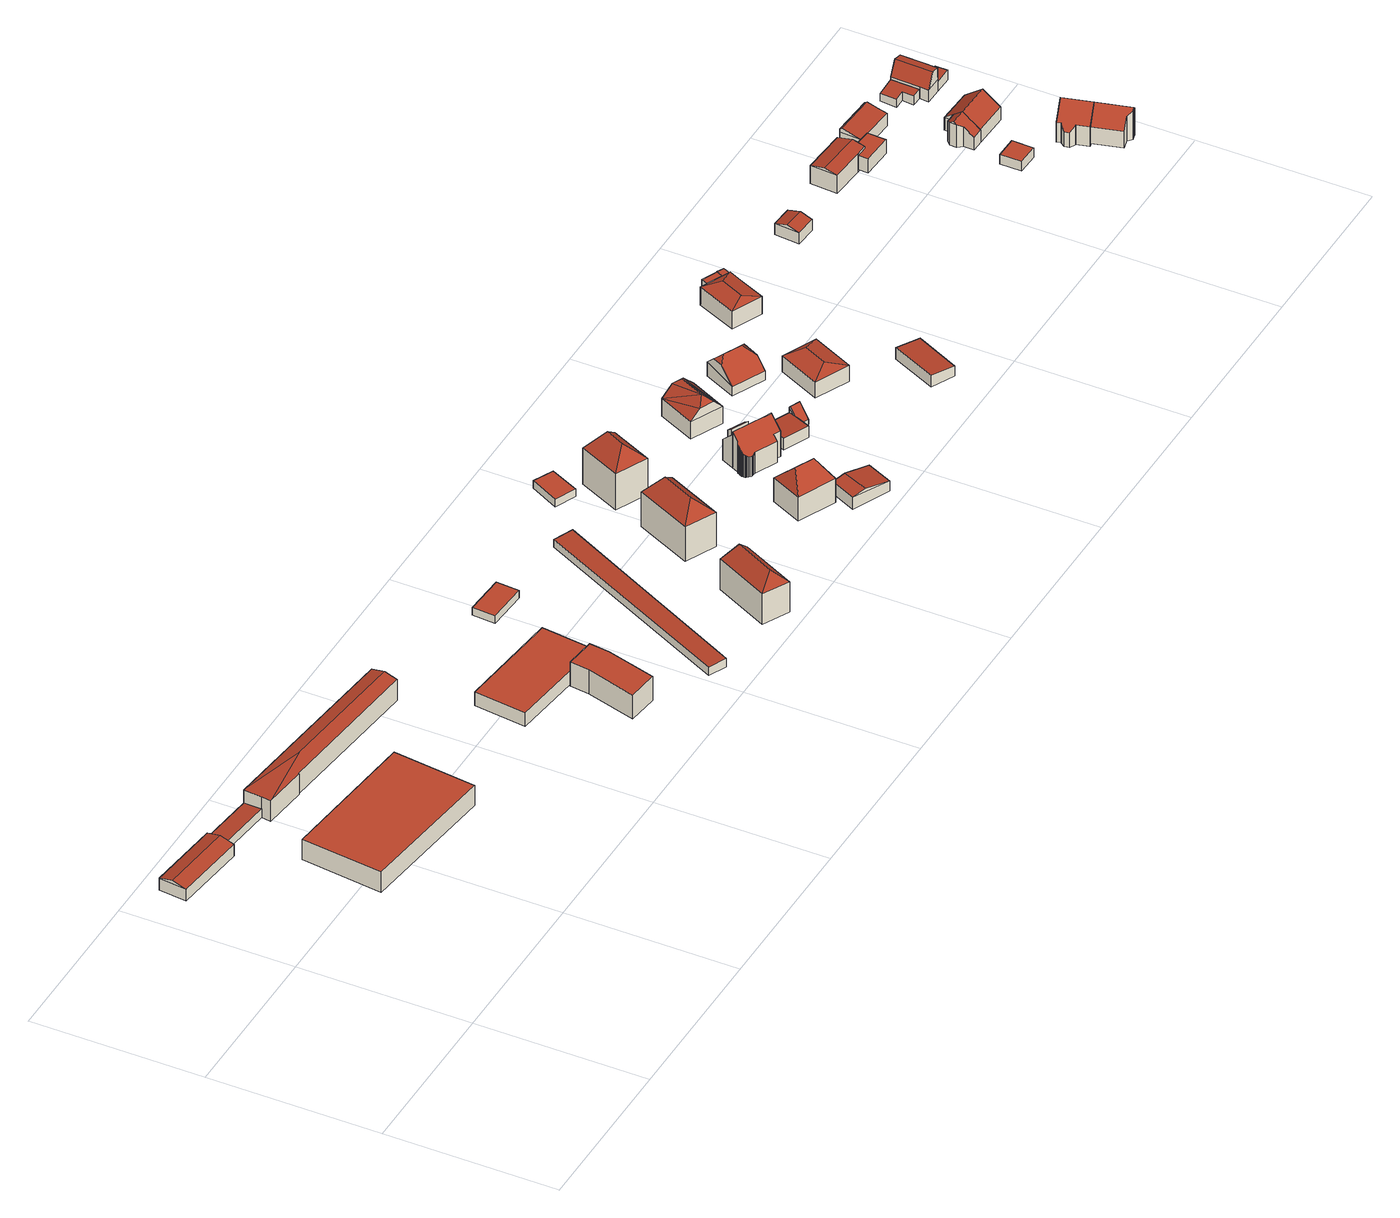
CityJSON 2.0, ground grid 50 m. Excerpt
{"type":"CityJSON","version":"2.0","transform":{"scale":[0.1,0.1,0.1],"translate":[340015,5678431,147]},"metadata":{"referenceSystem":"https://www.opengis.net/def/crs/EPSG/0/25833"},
"CityObjects":{
"building1":{"type":"Building","attributes":{"name":"Bauhof","Dachtyp_tdc":"tdcPolyFlatRoof","Gemeindeschluessel":14729160,"Dachneigung":0,"QualitaetDacherkennung":29,"Geometrietyp2DReferenz":"3000","function":"31001_3010","roofType":"1000","measuredHeight":6.54},"geometry":[{"type":"MultiSurface","lod":"2","boundaries":[[[0,1,2,3]],[[1,4,5,2]],[[4,6,7,5]],[[6,0,3,7]],[[6,4,1,0]],[[3,2,5,7]]],"semantics":{"surfaces":[{"type":"WallSurface"},{"type":"RoofSurface"},{"type":"GroundSurface"}],"values":[0,0,0,0,1,2]}}]},
"building2":{"type":"Building","attributes":{"Gemeindeschluessel":14729160,"Geometrietyp2DReferenz":"3000","function":"31001_2000","roofType":"9999"},"children":["building2-1","building2-2","building2-3"]},
"building2-1":{"type":"BuildingPart","attributes":{"Dachtyp_tdc":"tdcGableRoof","Dachneigung":14.08,"QualitaetDacherkennung":86,"Geometrietyp2DReferenz":"3000","roofType":"3100","measuredHeight":4.81},"parents":["building2"],"geometry":[{"type":"MultiSurface","lod":"2","boundaries":[[[8,9,10,11]],[[9,12,13,14,10]],[[15,16,17,18,19]],[[16,8,11,17]],[[16,20,21,22,8]],[[23,22,21,12]],[[8,22,23,9]],[[9,23,12]],[[15,20,16]],[[12,21,20,15]],[[11,10,14,18,17]],[[15,19,13,12]],[[19,18,14,13]]],"semantics":{"surfaces":[{"type":"WallSurface"},{"type":"RoofSurface"},{"type":"GroundSurface"},{"type":"ClosureSurface"}],"values":[0,0,0,0,1,1,0,0,0,0,2,0,3]}}]},
"building2-2":{"type":"BuildingPart","attributes":{"Dachtyp_tdc":"tdcPolyFlatRoof","Dachneigung":2.96,"QualitaetDacherkennung":83,"Geometrietyp2DReferenz":"3000","roofType":"2100","measuredHeight":2.67},"parents":["building2"],"geometry":[{"type":"MultiSurface","lod":"2","boundaries":[[[13,24,25,14]],[[26,19,18,27]],[[26,24,13,19]],[[18,14,25,27]],[[13,14,18,19]],[[27,25,24,26]]],"semantics":{"surfaces":[{"type":"WallSurface"},{"type":"RoofSurface"},{"type":"GroundSurface"},{"type":"ClosureSurface"}],"values":[0,0,1,2,3,3]}}]},
"building2-3":{"type":"BuildingPart","attributes":{"Dachtyp_tdc":"tdcHipAndGableRoof","Dachneigung":14.33,"QualitaetDacherkennung":63,"Geometrietyp2DReferenz":"3000","roofType":"5000","measuredHeight":7.64},"parents":["building2"],"geometry":[{"type":"MultiSurface","lod":"2","boundaries":[[[28,29,30,31]],[[29,32,33,30]],[[32,34,35,33]],[[34,36,26,27,35]],[[37,38,39,25,24]],[[38,40,41,39]],[[40,28,31,41]],[[37,36,34,42]],[[34,32,29,28,40,42]],[[40,38,37,42]],[[31,30,33,35,27,25,39,41]],[[24,26,36,37]],[[24,25,27,26]]],"semantics":{"surfaces":[{"type":"WallSurface"},{"type":"RoofSurface"},{"type":"GroundSurface"},{"type":"ClosureSurface"}],"values":[0,0,0,0,0,0,0,1,1,1,2,0,3]}}]},
"building3":{"type":"Building","attributes":{"Dachtyp_tdc":"tdcPolyFlatRoof","Gemeindeschluessel":14729160,"Dachneigung":0,"QualitaetDacherkennung":90,"Geometrietyp2DReferenz":"3000","function":"31001_2000","roofType":"1000","measuredHeight":4.41},"geometry":[{"type":"MultiSurface","lod":"2","boundaries":[[[43,44,45,46]],[[44,47,48,45]],[[47,49,50,48]],[[49,51,52,50]],[[51,53,54,52]],[[53,43,46,54]],[[53,51,49,47,44,43]],[[46,45,48,50,52,54]]],"semantics":{"surfaces":[{"type":"WallSurface"},{"type":"RoofSurface"},{"type":"GroundSurface"}],"values":[0,0,0,0,0,0,1,2]}}]},
"building4":{"type":"Building","attributes":{"name":"Bauhof","Dachtyp_tdc":"tdcPolyFlatRoof","Gemeindeschluessel":14729160,"Dachneigung":0,"QualitaetDacherkennung":69,"Geometrietyp2DReferenz":"3000","function":"31001_3010","roofType":"1000","measuredHeight":7.71},"geometry":[{"type":"MultiSurface","lod":"2","boundaries":[[[55,56,57,58]],[[56,59,60,57]],[[59,61,62,60]],[[61,63,64,62]],[[63,65,66,64]],[[65,55,58,66]],[[65,63,61,59,56,55]],[[58,57,60,62,64,66]]],"semantics":{"surfaces":[{"type":"WallSurface"},{"type":"RoofSurface"},{"type":"GroundSurface"}],"values":[0,0,0,0,0,0,1,2]}}]},
"building5":{"type":"Building","attributes":{"Dachtyp_tdc":"tdcPolyFlatRoof","Gemeindeschluessel":14729160,"Dachneigung":0,"QualitaetDacherkennung":91,"Geometrietyp2DReferenz":"3000","function":"31001_9998","roofType":"1000","measuredHeight":2.41},"geometry":[{"type":"MultiSurface","lod":"2","boundaries":[[[67,68,69,70]],[[68,71,72,69]],[[71,73,74,72]],[[73,67,70,74]],[[73,71,68,67]],[[70,69,72,74]]],"semantics":{"surfaces":[{"type":"WallSurface"},{"type":"RoofSurface"},{"type":"GroundSurface"}],"values":[0,0,0,0,1,2]}}]},
"building6":{"type":"Building","attributes":{"Dachtyp_tdc":"tdcPolyFlatRoof","Gemeindeschluessel":14729160,"Dachneigung":3.13,"QualitaetDacherkennung":88,"Geometrietyp2DReferenz":"3000","function":"31001_2463","roofType":"2100","measuredHeight":2.75},"geometry":[{"type":"MultiSurface","lod":"2","boundaries":[[[75,76,77,78]],[[76,79,80,77]],[[79,81,82,80]],[[81,83,84,82]],[[83,85,86,84]],[[85,75,78,86]],[[85,83,81,79,76,75]],[[78,77,80,82,84,86]]],"semantics":{"surfaces":[{"type":"WallSurface"},{"type":"RoofSurface"},{"type":"GroundSurface"}],"values":[0,0,0,0,0,0,1,2]}}]},
"building7":{"type":"Building","attributes":{"Dachtyp_tdc":"tdcHipRoof","Gemeindeschluessel":14729160,"Dachneigung":45.75,"QualitaetDacherkennung":80,"Geometrietyp2DReferenz":"3000","function":"31001_9998","roofType":"3200","measuredHeight":14.16},"geometry":[{"type":"MultiSurface","lod":"2","boundaries":[[[87,88,89,90]],[[88,91,92,89]],[[91,93,94,92]],[[93,87,90,94]],[[91,88,95]],[[87,93,96]],[[88,87,96,95]],[[93,91,95,96]],[[90,89,92,94]]],"semantics":{"surfaces":[{"type":"WallSurface"},{"type":"RoofSurface"},{"type":"GroundSurface"}],"values":[0,0,0,0,1,1,1,1,2]}}]},
"building8":{"type":"Building","attributes":{"Dachtyp_tdc":"tdcHipRoof","Gemeindeschluessel":14729160,"Dachneigung":44.46,"QualitaetDacherkennung":76,"Geometrietyp2DReferenz":"3000","function":"31001_9998","roofType":"3200","measuredHeight":15.93},"geometry":[{"type":"MultiSurface","lod":"2","boundaries":[[[97,98,99,100]],[[98,101,102,99]],[[101,103,104,102]],[[103,97,100,104]],[[101,98,105]],[[97,103,106]],[[98,97,106,105]],[[103,101,105,106]],[[100,99,102,104]]],"semantics":{"surfaces":[{"type":"WallSurface"},{"type":"RoofSurface"},{"type":"GroundSurface"}],"values":[0,0,0,0,1,1,1,1,2]}}]},
"building9":{"type":"Building","attributes":{"Dachtyp_tdc":"tdcPolyFlatRoof","Gemeindeschluessel":14729160,"Dachneigung":0,"QualitaetDacherkennung":83,"Geometrietyp2DReferenz":"3000","function":"31001_9998","roofType":"1000","measuredHeight":2.39},"geometry":[{"type":"MultiSurface","lod":"2","boundaries":[[[107,108,109,110]],[[108,111,112,109]],[[111,113,114,112]],[[113,107,110,114]],[[113,111,108,107]],[[110,109,112,114]]],"semantics":{"surfaces":[{"type":"WallSurface"},{"type":"RoofSurface"},{"type":"GroundSurface"}],"values":[0,0,0,0,1,2]}}]},
"building10":{"type":"Building","attributes":{"Dachtyp_tdc":"tdcHipRoof","Gemeindeschluessel":14729160,"Dachneigung":44.67,"QualitaetDacherkennung":78,"Geometrietyp2DReferenz":"3000","function":"31001_9998","roofType":"3200","measuredHeight":16.71},"geometry":[{"type":"MultiSurface","lod":"2","boundaries":[[[115,116,117,118]],[[116,119,120,117]],[[119,121,122,120]],[[121,115,118,122]],[[119,116,123]],[[115,121,124]],[[116,115,124,123]],[[121,119,123,124]],[[118,117,120,122]]],"semantics":{"surfaces":[{"type":"WallSurface"},{"type":"RoofSurface"},{"type":"GroundSurface"}],"values":[0,0,0,0,1,1,1,1,2]}}]},
"building11":{"type":"Building","attributes":{"Dachtyp_tdc":"tdcHipRoof","Gemeindeschluessel":14729160,"Dachneigung":46.04,"QualitaetDacherkennung":69,"Geometrietyp2DReferenz":"3000","function":"31001_9998","roofType":"3200","measuredHeight":12.78},"geometry":[{"type":"MultiSurface","lod":"2","boundaries":[[[125,126,127,128]],[[126,129,130,127]],[[129,131,132,130]],[[131,133,134,132]],[[133,135,136,134]],[[135,137,138,136]],[[137,139,140,138]],[[139,141,142,140]],[[141,143,144,142]],[[143,145,146,144]],[[145,147,148,146]],[[147,149,150,148]],[[149,151,152,150]],[[151,153,154,152]],[[153,155,156,154]],[[155,157,158,156]],[[157,159,160,158]],[[159,161,162,160]],[[161,163,164,162]],[[163,165,166,164]],[[165,167,168,166]],[[167,169,170,168]],[[169,171,172,170]],[[171,125,128,172]],[[167,165,173]],[[163,161,174]],[[165,163,174,173]],[[161,159,157,155,153,151,149,147,145,143,141,139,137,135,133,131,129,126,125,171,169,167,173,174]],[[128,127,130,132,134,136,138,140,142,144,146,148,150,152,154,156,158,160,162,164,166,168,170,172]]],"semantics":{"surfaces":[{"type":"WallSurface"},{"type":"RoofSurface"},{"type":"GroundSurface"}],"values":[0,0,0,0,0,0,0,0,0,0,0,0,0,0,0,0,0,0,0,0,0,0,0,0,1,1,1,1,2]}}]},
"building12":{"type":"Building","attributes":{"Dachtyp_tdc":"tdcGableRoof","Gemeindeschluessel":14729160,"Dachneigung":10.2,"QualitaetDacherkennung":42,"Geometrietyp2DReferenz":"3000","function":"31001_9998","roofType":"3100","measuredHeight":4.62},"geometry":[{"type":"MultiSurface","lod":"2","boundaries":[[[175,176,177,178]],[[176,179,180,177]],[[179,181,182,180]],[[181,175,178,182]],[[179,176,183]],[[175,181,184]],[[176,175,184,183]],[[181,179,183,184]],[[178,177,180,182]]],"semantics":{"surfaces":[{"type":"WallSurface"},{"type":"RoofSurface"},{"type":"GroundSurface"}],"values":[0,0,0,0,0,0,1,1,2]}}]},
"building13":{"type":"Building","attributes":{"Gemeindeschluessel":14729160,"Geometrietyp2DReferenz":"3000","function":"31001_9998","roofType":"9999"},"children":["building13-1","building13-2","building13-3"]},
"building13-1":{"type":"BuildingPart","attributes":{"Dachtyp_tdc":"tdcPolyFlatRoof","Dachneigung":43.09,"QualitaetDacherkennung":57,"Geometrietyp2DReferenz":"3000","roofType":"2100","measuredHeight":11.58},"parents":["building13"],"geometry":[{"type":"MultiSurface","lod":"2","boundaries":[[[185,186,187,188]],[[186,189,190,187]],[[189,191,192,190]],[[191,193,194,192]],[[193,195,196,194]],[[195,197,198,196]],[[197,199,200,198]],[[199,201,202,200]],[[201,203,204,202]],[[203,205,206,204]],[[205,207,208,206]],[[207,209,210,208]],[[209,211,212,210]],[[211,213,214,212]],[[213,215,216,217,214]],[[218,219,220,221,222]],[[219,223,224,220]],[[223,225,226,224]],[[225,227,228,226]],[[227,229,230,228]],[[229,231,232,230]],[[231,233,234,232]],[[233,235,236,234]],[[235,185,188,236]],[[235,233,231,229,227,225,223,219,218,215,213,211,209,207,205,203,201,199,197,195,193,191,189,186,185]],[[188,187,190,192,194,196,198,200,202,204,206,208,210,212,214,217,221,220,224,226,228,230,232,234,236]],[[222,216,215,218]],[[222,221,217,216]]],"semantics":{"surfaces":[{"type":"WallSurface"},{"type":"RoofSurface"},{"type":"GroundSurface"},{"type":"ClosureSurface"}],"values":[0,0,0,0,0,0,0,0,0,0,0,0,0,0,0,0,0,0,0,0,0,0,0,0,1,2,0,3]}}]},
"building13-2":{"type":"BuildingPart","attributes":{"Dachtyp_tdc":"tdcPolyFlatRoof","Dachneigung":43.55,"QualitaetDacherkennung":58,"Geometrietyp2DReferenz":"3000","roofType":"2100","measuredHeight":10.6},"parents":["building13"],"geometry":[{"type":"MultiSurface","lod":"2","boundaries":[[[216,237,238,217]],[[237,239,240,238]],[[241,242,243,244]],[[242,222,221,243]],[[222,242,241,239,237,216]],[[217,238,240,244,243,221]],[[244,240,239,241]],[[216,217,221,222]]],"semantics":{"surfaces":[{"type":"WallSurface"},{"type":"RoofSurface"},{"type":"GroundSurface"},{"type":"ClosureSurface"}],"values":[0,0,0,0,1,2,3,3]}}]},
"building13-3":{"type":"BuildingPart","attributes":{"Dachtyp_tdc":"tdcPolyFlatRoof","Dachneigung":34.96,"QualitaetDacherkennung":37,"Geometrietyp2DReferenz":"3000","roofType":"2100","measuredHeight":8.47},"parents":["building13"],"geometry":[{"type":"MultiSurface","lod":"2","boundaries":[[[245,246,244,247]],[[246,241,244]],[[248,249,250,240,239]],[[249,245,247,250]],[[249,248,246,245]],[[247,244,240,250]],[[239,241,246,248]],[[239,240,244,241]]],"semantics":{"surfaces":[{"type":"WallSurface"},{"type":"RoofSurface"},{"type":"GroundSurface"},{"type":"ClosureSurface"}],"values":[0,0,0,0,1,2,0,3]}}]},
"building14":{"type":"Building","attributes":{"Gemeindeschluessel":14729160,"Geometrietyp2DReferenz":"3000","function":"31001_9998","roofType":"9999"},"children":["building14-1","building14-2"]},
"building14-1":{"type":"BuildingPart","attributes":{"Dachtyp_tdc":"tdcPolyFlatRoof","Dachneigung":3.66,"QualitaetDacherkennung":71,"Geometrietyp2DReferenz":"3000","roofType":"2100","measuredHeight":3.75},"parents":["building14"],"geometry":[{"type":"MultiSurface","lod":"2","boundaries":[[[251,252,253,254]],[[252,255,256,253]],[[257,258,259,260,261]],[[258,251,254,259]],[[258,257,262,255,252,251]],[[254,253,256,260,259]],[[261,262,257]],[[260,256,255,262,261]]],"semantics":{"surfaces":[{"type":"WallSurface"},{"type":"RoofSurface"},{"type":"GroundSurface"},{"type":"ClosureSurface"}],"values":[0,0,0,0,1,2,0,3]}}]},
"building14-2":{"type":"BuildingPart","attributes":{"Dachtyp_tdc":"tdcGableRoof","Dachneigung":46.04,"QualitaetDacherkennung":14,"Geometrietyp2DReferenz":"3000","roofType":"3100","measuredHeight":5.26},"parents":["building14"],"geometry":[{"type":"MultiSurface","lod":"2","boundaries":[[[263,264,265,256,255]],[[264,266,267,265]],[[266,261,260,267]],[[266,264,268]],[[263,262,261,269]],[[264,263,269,268]],[[261,266,268,269]],[[256,265,267,260]],[[255,262,263]],[[256,260,261,262,255]]],"semantics":{"surfaces":[{"type":"WallSurface"},{"type":"RoofSurface"},{"type":"GroundSurface"},{"type":"ClosureSurface"}],"values":[0,0,0,0,0,1,1,2,0,3]}}]},
"building15":{"type":"Building","attributes":{"Dachtyp_tdc":"tdcHippedGableRoof","Gemeindeschluessel":14729160,"Dachneigung":44.89,"QualitaetDacherkennung":83,"Geometrietyp2DReferenz":"3000","function":"31001_9998","roofType":"3300","measuredHeight":10.58},"geometry":[{"type":"MultiSurface","lod":"2","boundaries":[[[270,271,272,273]],[[271,274,275,272]],[[274,276,277,275]],[[276,270,273,277]],[[274,271,278,279]],[[270,276,280,281]],[[279,278,282]],[[281,280,283]],[[281,271,270]],[[283,271,281]],[[283,278,271]],[[278,283,282]],[[280,282,283]],[[276,282,280]],[[276,279,282]],[[279,276,274]],[[273,272,275,277]]],"semantics":{"surfaces":[{"type":"WallSurface"},{"type":"RoofSurface"},{"type":"GroundSurface"}],"values":[0,0,0,0,0,0,1,1,1,1,1,1,1,1,1,1,2]}}]},
"building16":{"type":"Building","attributes":{"Dachtyp_tdc":"tdcHippedGableRoof","Gemeindeschluessel":14729160,"Dachneigung":44.93,"QualitaetDacherkennung":86,"Geometrietyp2DReferenz":"3000","function":"31001_9998","roofType":"3300","measuredHeight":8.78},"geometry":[{"type":"MultiSurface","lod":"2","boundaries":[[[284,285,286,287]],[[285,288,289,286]],[[288,290,291,289]],[[290,284,287,291]],[[288,285,292,293]],[[284,290,294,295]],[[293,292,296]],[[295,294,297]],[[285,284,295,297,296,292]],[[290,288,293,296,297,294]],[[287,286,289,291]]],"semantics":{"surfaces":[{"type":"WallSurface"},{"type":"RoofSurface"},{"type":"GroundSurface"}],"values":[0,0,0,0,0,0,1,1,1,1,2]}}]},
"building17":{"type":"Building","attributes":{"Dachtyp_tdc":"tdcHipRoof","Gemeindeschluessel":14729160,"Dachneigung":14.78,"QualitaetDacherkennung":89,"Geometrietyp2DReferenz":"3000","function":"31001_9998","roofType":"3200","measuredHeight":6.51},"geometry":[{"type":"MultiSurface","lod":"2","boundaries":[[[298,299,300,301]],[[299,302,303,300]],[[302,304,305,303]],[[304,298,301,305]],[[302,299,306]],[[298,304,307]],[[299,298,307,306]],[[304,302,306,307]],[[301,300,303,305]]],"semantics":{"surfaces":[{"type":"WallSurface"},{"type":"RoofSurface"},{"type":"GroundSurface"}],"values":[0,0,0,0,1,1,1,1,2]}}]},
"building18":{"type":"Building","attributes":{"Dachtyp_tdc":"tdcPolyFlatRoof","Gemeindeschluessel":14729160,"Dachneigung":3.55,"QualitaetDacherkennung":82,"Geometrietyp2DReferenz":"3000","function":"31001_9998","roofType":"2100","measuredHeight":3.71},"geometry":[{"type":"MultiSurface","lod":"2","boundaries":[[[308,309,310,311]],[[309,312,313,310]],[[312,314,315,313]],[[314,308,311,315]],[[314,312,309,308]],[[311,310,313,315]]],"semantics":{"surfaces":[{"type":"WallSurface"},{"type":"RoofSurface"},{"type":"GroundSurface"}],"values":[0,0,0,0,1,2]}}]},
"building19":{"type":"Building","attributes":{"Gemeindeschluessel":14729160,"Geometrietyp2DReferenz":"3000","function":"31001_9998","roofType":"9999"},"children":["building19-1","building19-2","building19-3"]},
"building19-1":{"type":"BuildingPart","attributes":{"Dachtyp_tdc":"tdcPolyFlatRoof","Dachneigung":0,"QualitaetDacherkennung":71,"Geometrietyp2DReferenz":"3000","roofType":"1000","measuredHeight":2.41},"parents":["building19"],"geometry":[{"type":"MultiSurface","lod":"2","boundaries":[[[316,317,318,319]],[[317,320,321,318]],[[322,320,317,316]],[[319,318,321,323]],[[323,321,320,322]],[[319,323,322,316]]],"semantics":{"surfaces":[{"type":"WallSurface"},{"type":"RoofSurface"},{"type":"GroundSurface"},{"type":"ClosureSurface"}],"values":[0,0,1,2,3,3]}}]},
"building19-2":{"type":"BuildingPart","attributes":{"Dachtyp_tdc":"tdcPolyFlatRoof","Dachneigung":0,"QualitaetDacherkennung":67,"Geometrietyp2DReferenz":"3000","roofType":"1000","measuredHeight":2.46},"parents":["building19"],"geometry":[{"type":"MultiSurface","lod":"2","boundaries":[[[324,325,326,321,320]],[[325,327,328,326]],[[327,329,330,328]],[[329,327,325,324,331]],[[321,326,328,330,323]],[[320,322,331,324]],[[320,321,323,322]],[[323,330,329,331,322]]],"semantics":{"surfaces":[{"type":"WallSurface"},{"type":"RoofSurface"},{"type":"GroundSurface"},{"type":"ClosureSurface"}],"values":[0,0,0,1,2,0,3,3]}}]},
"building19-3":{"type":"BuildingPart","attributes":{"Dachtyp_tdc":"tdcHipRoof","Dachneigung":14.02,"QualitaetDacherkennung":85,"Geometrietyp2DReferenz":"3000","roofType":"3200","measuredHeight":6.86},"parents":["building19"],"geometry":[{"type":"MultiSurface","lod":"2","boundaries":[[[332,333,316,319,334]],[[335,336,337,330,329]],[[336,338,339,337]],[[338,332,334,339]],[[340,333,332,341]],[[338,336,342]],[[332,338,342,341]],[[336,335,340,341,342]],[[334,319,323,330,337,339]],[[340,331,322,316,333]],[[322,323,319,316]],[[329,331,340,335]],[[323,322,331,329,330]]],"semantics":{"surfaces":[{"type":"WallSurface"},{"type":"RoofSurface"},{"type":"GroundSurface"},{"type":"ClosureSurface"}],"values":[0,0,0,0,1,1,1,1,2,0,3,0,3]}}]},
"building20":{"type":"Building","attributes":{"Dachtyp_tdc":"tdcGableRoof","Gemeindeschluessel":14729160,"Dachneigung":17.07,"QualitaetDacherkennung":88,"Geometrietyp2DReferenz":"3000","function":"31001_9998","roofType":"3100","measuredHeight":4.62},"geometry":[{"type":"MultiSurface","lod":"2","boundaries":[[[343,344,345,346]],[[344,347,348,345]],[[347,349,350,348]],[[349,343,346,350]],[[347,344,351]],[[343,349,352]],[[344,343,352,351]],[[349,347,351,352]],[[346,345,348,350]]],"semantics":{"surfaces":[{"type":"WallSurface"},{"type":"RoofSurface"},{"type":"GroundSurface"}],"values":[0,0,0,0,0,0,1,1,2]}}]},
"building21":{"type":"Building","attributes":{"Dachtyp_tdc":"tdcFreeFormRoof","Gemeindeschluessel":14729160,"Dachneigung":13.32,"QualitaetDacherkennung":83,"Geometrietyp2DReferenz":"3000","function":"31001_9998","roofType":"5000","measuredHeight":6.86},"geometry":[{"type":"MultiSurface","lod":"2","boundaries":[[[353,354,355,356]],[[354,357,358,355]],[[357,359,360,358]],[[359,361,362,360]],[[361,363,364,362]],[[363,353,356,364]],[[354,353,365,366,359,357]],[[365,363,361,366]],[[361,359,366]],[[353,363,365]],[[356,355,358,360,362,364]]],"semantics":{"surfaces":[{"type":"WallSurface"},{"type":"RoofSurface"},{"type":"GroundSurface"}],"values":[0,0,0,0,0,0,1,1,0,0,2]}}]},
"building22":{"type":"Building","attributes":{"Dachtyp_tdc":"tdcPolyFlatRoof","Gemeindeschluessel":14729160,"Dachneigung":0,"QualitaetDacherkennung":38,"Geometrietyp2DReferenz":"3000","function":"31001_9998","roofType":"1000","measuredHeight":4.46},"geometry":[{"type":"MultiSurface","lod":"2","boundaries":[[[367,368,369,370]],[[368,371,372,369]],[[371,373,374,372]],[[373,375,376,374]],[[375,377,378,376]],[[377,379,380,378]],[[379,367,370,380]],[[379,377,375,373,371,368,367]],[[370,369,372,374,376,378,380]]],"semantics":{"surfaces":[{"type":"WallSurface"},{"type":"RoofSurface"},{"type":"GroundSurface"}],"values":[0,0,0,0,0,0,0,1,2]}}]},
"building23":{"type":"Building","attributes":{"Dachtyp_tdc":"tdcPolyFlatRoof","Gemeindeschluessel":14729160,"Dachneigung":0,"QualitaetDacherkennung":2,"Geometrietyp2DReferenz":"3000","function":"31001_9998","roofType":"1000","measuredHeight":3},"geometry":[{"type":"MultiSurface","lod":"2","boundaries":[[[381,382,383,384]],[[382,385,386,383]],[[385,387,388,386]],[[387,381,384,388]],[[387,385,382,381]],[[384,383,386,388]]],"semantics":{"surfaces":[{"type":"WallSurface"},{"type":"RoofSurface"},{"type":"GroundSurface"}],"values":[0,0,0,0,1,2]}}]},
"building24":{"type":"Building","attributes":{"Dachtyp_tdc":"tdcFreeFormRoof","Gemeindeschluessel":14729160,"Dachneigung":13.32,"QualitaetDacherkennung":53,"Geometrietyp2DReferenz":"3000","function":"31001_9998","roofType":"5000","measuredHeight":5.39},"geometry":[{"type":"MultiSurface","lod":"2","boundaries":[[[389,390,378,391]],[[390,392,376,378]],[[392,393,394,376]],[[393,395,396,394]],[[395,397,398,396]],[[397,389,391,398]],[[399,400,401,392,390,389]],[[402,403,401,400]],[[393,403,402,395]],[[392,401,403,393]],[[395,402,400,399,397]],[[397,399,389]],[[391,378,376,394,396,398]]],"semantics":{"surfaces":[{"type":"WallSurface"},{"type":"RoofSurface"},{"type":"GroundSurface"}],"values":[0,0,0,0,0,0,1,1,0,0,0,0,2]}}]},
"building25":{"type":"Building","attributes":{"Gemeindeschluessel":14729160,"Geometrietyp2DReferenz":"3000","function":"31001_9998","roofType":"9999"},"children":["building25-1","building25-2"]},
"building25-1":{"type":"BuildingPart","attributes":{"Dachtyp_tdc":"tdcFreeFormRoof","Dachneigung":38.15,"QualitaetDacherkennung":46,"Geometrietyp2DReferenz":"3000","roofType":"5000","measuredHeight":8.09},"parents":["building25"],"geometry":[{"type":"MultiSurface","lod":"2","boundaries":[[[404,405,406,407]],[[405,408,409,406]],[[408,410,411,409]],[[410,412,413,414,411]],[[415,416,417,418]],[[416,419,420,417]],[[419,404,407,420]],[[421,422,412,410,408,405,423]],[[419,416,415,424,425,421,423,404]],[[405,404,423]],[[407,406,409,411,414,418,417,420]],[[415,418,414,413,426]],[[426,413,412]],[[426,424,415]],[[422,421,425,421]],[[412,422,421,425,424,426]]],"semantics":{"surfaces":[{"type":"WallSurface"},{"type":"RoofSurface"},{"type":"GroundSurface"},{"type":"ClosureSurface"}],"values":[0,0,0,0,0,0,0,1,1,0,2,3,3,0,0,3]}}]},
"building25-2":{"type":"BuildingPart","attributes":{"Dachtyp_tdc":"tdcGableRoof","Dachneigung":37.93,"QualitaetDacherkennung":84,"Geometrietyp2DReferenz":"3000","roofType":"3100","measuredHeight":8.08},"parents":["building25"],"geometry":[{"type":"MultiSurface","lod":"2","boundaries":[[[427,428,429,430]],[[428,431,432,429]],[[431,433,415,418,432]],[[431,428,434]],[[428,427,422,421,434]],[[433,431,434,421,425]],[[430,429,432,418,414]],[[427,430,414,413]],[[426,415,433,424]],[[413,414,418,415,426]],[[433,425,424]],[[413,412,422,427]],[[426,412,413]],[[424,425,421,422,412,426]]],"semantics":{"surfaces":[{"type":"WallSurface"},{"type":"RoofSurface"},{"type":"GroundSurface"},{"type":"ClosureSurface"}],"values":[0,0,0,0,1,1,2,0,0,3,0,0,3,3]}}]},
"building26":{"type":"Building","attributes":{"Dachtyp_tdc":"tdcGableRoof","Gemeindeschluessel":14729160,"Dachneigung":45.16,"QualitaetDacherkennung":72,"Geometrietyp2DReferenz":"3000","function":"31001_9998","roofType":"3100","measuredHeight":10.81},"geometry":[{"type":"MultiSurface","lod":"2","boundaries":[[[435,436,437,438]],[[436,439,440,437]],[[439,441,442,440]],[[441,443,444,442]],[[443,445,446,444]],[[445,447,448,446]],[[447,449,450,448]],[[449,451,452,450]],[[451,453,454,452]],[[453,455,456,454]],[[455,457,458,456]],[[457,435,438,458]],[[453,451,449,447]],[[447,445,443,441,439,436,435,457,455,453]],[[438,437,440,442,444,446,448,450,452,454,456,458]]],"semantics":{"surfaces":[{"type":"WallSurface"},{"type":"RoofSurface"},{"type":"GroundSurface"}],"values":[0,0,0,0,0,0,0,0,0,0,0,0,1,1,2]}}]},
"building27":{"type":"Building","attributes":{"Dachtyp_tdc":"tdcGableRoof","Gemeindeschluessel":14729160,"Dachneigung":45.46,"QualitaetDacherkennung":85,"Geometrietyp2DReferenz":"3000","function":"31001_9998","roofType":"3100","measuredHeight":9.78},"geometry":[{"type":"MultiSurface","lod":"2","boundaries":[[[459,460,461,462]],[[460,455,463,461]],[[455,453,464,463]],[[453,451,465,464]],[[451,466,467,465]],[[466,468,469,467]],[[468,470,471,469]],[[470,472,473,471]],[[472,474,475,473]],[[474,476,477,475]],[[476,478,479,477]],[[478,459,462,479]],[[474,472,470,468,466,451,453]],[[453,455,460,459,478,476,474]],[[462,461,463,464,465,467,469,471,473,475,477,479]]],"semantics":{"surfaces":[{"type":"WallSurface"},{"type":"RoofSurface"},{"type":"GroundSurface"}],"values":[0,0,0,0,0,0,0,0,0,0,0,0,1,1,2]}}]},
"building28":{"type":"Building","attributes":{"Dachtyp_tdc":"tdcPolyFlatRoof","Gemeindeschluessel":14729160,"Dachneigung":4.38,"QualitaetDacherkennung":64,"Geometrietyp2DReferenz":"3000","function":"31001_9998","roofType":"2100","measuredHeight":2.97},"geometry":[{"type":"MultiSurface","lod":"2","boundaries":[[[480,481,482,483]],[[481,484,485,482]],[[484,486,487,485]],[[486,488,489,487]],[[488,490,491,489]],[[490,480,483,491]],[[490,488,486,484,481,480]],[[483,482,485,487,489,491]]],"semantics":{"surfaces":[{"type":"WallSurface"},{"type":"RoofSurface"},{"type":"GroundSurface"}],"values":[0,0,0,0,0,0,1,2]}}]},
"building29":{"type":"Building","attributes":{"Gemeindeschluessel":14729160,"Geometrietyp2DReferenz":"3000","function":"31001_9998","roofType":"9999"},"children":["building29-1","building29-2"]},
"building29-1":{"type":"BuildingPart","attributes":{"Dachtyp_tdc":"tdcGableRoof","Dachneigung":62.99,"QualitaetDacherkennung":12,"Geometrietyp2DReferenz":"3000","roofType":"3100","measuredHeight":8.01},"parents":["building29"],"geometry":[{"type":"MultiSurface","lod":"2","boundaries":[[[492,493,489,491]],[[493,494,495,489]],[[494,496,497,498,495]],[[499,500,501,502,503]],[[500,492,491,501]],[[492,500,504,505,493]],[[506,507,505,504,508]],[[496,506,508,499]],[[499,508,504,500]],[[494,507,506,496]],[[493,505,507,494]],[[491,489,495,498,502,501]],[[503,497,496,499]],[[503,502,498,497]]],"semantics":{"surfaces":[{"type":"WallSurface"},{"type":"RoofSurface"},{"type":"GroundSurface"},{"type":"ClosureSurface"}],"values":[0,0,0,0,0,1,1,0,0,0,0,2,0,3]}}]},
"building29-2":{"type":"BuildingPart","attributes":{"Dachtyp_tdc":"tdcPolyFlatRoof","Dachneigung":3.79,"QualitaetDacherkennung":48,"Geometrietyp2DReferenz":"3000","roofType":"2100","measuredHeight":3.17},"parents":["building29"],"geometry":[{"type":"MultiSurface","lod":"2","boundaries":[[[497,509,510,498]],[[509,511,512,510]],[[511,503,502,512]],[[503,511,509,497]],[[498,510,512,502]],[[498,502,503,497]]],"semantics":{"surfaces":[{"type":"WallSurface"},{"type":"RoofSurface"},{"type":"GroundSurface"},{"type":"ClosureSurface"}],"values":[0,0,0,1,2,3]}}]}
},
"vertices":[
[679,340,166],[261,390,166],[261,390,101],[679,340,101],[288,628,166],[288,628,101],[707,582,166],[707,582,101],
[5,811,140],[14,891,140],[14,891,102],[5,811,102],[231,867,140],[231,867,126],[231,867,102],[224,813,140],[221,786,140],[221,786,102],[224,813,102],[224,813,129],[224,813,147],[226,827,151],[9,851,151],[14,891,141],
[397,848,126],[397,848,102],[392,795,129],[392,795,102],
[968,706,169],[518,755,169],[518,755,102],[968,706,102],[518,753,168],[518,753,102],[388,768,168],[388,768,102],[392,795,168],[397,848,168],[977,783,169],[977,783,102],[972,744,179],[972,744,102],[583,787,179],
[1320,342,137],[1232,352,137],[1232,352,93],[1320,342,93],[1030,376,137],[1030,376,93],[1048,528,137],[1048,528,93],[1356,494,137],[1356,494,93],[1338,340,137],[1338,340,93],
[1184,151,166],[1225,295,166],[1225,295,89],[1184,151,89],[1232,352,166],[1232,352,89],[1320,342,166],[1320,342,89],[1314,285,166],[1314,285,89],[1274,140,166],[1274,140,89],
[1499,697,109],[1495,631,109],[1495,631,85],[1499,697,85],[1376,637,109],[1376,637,85],[1379,704,109],[1379,704,85],
[1509,90,111],[1485,41,111],[1485,41,83],[1509,90,83],[1435,65,108],[1435,65,83],[1719,647,108],[1719,647,83],[1772,621,111],[1772,621,83],[1646,367,111],[1646,367,83],
[1697,47,165],[1775,206,165],[1775,206,67],[1697,47,67],[1852,168,163],[1852,168,67],[1774,9,163],[1774,9,67],[1802,165,208],[1745,49,208],
[1834,335,179],[1910,498,179],[1910,498,68],[1834,335,68],[1999,456,177],[1999,456,68],[1924,293,177],[1924,293,68],[1938,444,227],[1893,349,227],
[1982,783,92],[1943,699,92],[1943,699,68],[1982,783,68],[1881,726,92],[1881,726,68],[1925,810,92],[1925,810,68],
[1952,591,173],[2008,713,173],[2008,713,57],[1952,591,57],[2101,669,172],[2101,669,57],[2045,548,172],[2045,548,57],[2039,658,224],[2013,603,224],
[2210,238,126],[2211,239,124],[2211,239,54],[2210,238,54],[2213,240,122],[2213,240,54],[2216,241,120],[2216,241,54],[2218,242,119],[2218,242,54],[2221,242,117],[2221,242,54],[2223,242,116],[2223,242,54],[2226,241,116],[2226,241,54],[2229,240,116],[2229,240,54],[2231,238,117],[2231,238,54],[2232,236,117],[2232,236,54],[2234,234,119],[2234,234,54],[2235,232,120],[2235,232,54],[2236,230,122],[2236,230,54],[2236,227,124],[2236,227,54],[2236,224,127],[2236,224,54],[2236,223,129],[2236,223,54],[2235,221,130],[2235,221,54],[2275,203,130],[2275,203,54],[2234,114,131],[2234,114,54],[2125,164,130],[2125,164,54],[2166,254,130],[2166,254,54],[2207,235,130],[2207,235,54],[2208,236,128],[2208,236,54],[2172,196,181],[2226,171,181],
[2387,97,72],[2353,22,72],[2353,22,40],[2387,97,40],[2245,71,78],[2245,71,40],[2279,145,78],[2279,145,40],[2282,54,86],[2315,129,86],
[2230,349,119],[2227,351,120],[2227,351,56],[2230,349,56],[2224,354,121],[2224,354,56],[2222,357,122],[2222,357,56],[2220,359,124],[2220,359,56],[2219,362,126],[2219,362,56],[2219,365,128],[2219,365,56],[2219,368,131],[2219,368,56],[2219,371,134],[2219,371,56],[2220,375,137],[2220,375,56],[2221,378,140],[2221,378,56],[2223,381,143],[2223,381,56],[2225,384,146],[2225,384,56],[2227,386,149],[2227,386,56],[2230,388,152],[2230,388,56],[2239,407,171],[2239,407,161],[2239,407,56],[2331,364,171],[2351,355,171],[2351,355,56],[2331,364,56],[2331,364,162],[2335,321,137],[2335,321,56],[2316,330,137],[2316,330,56],[2309,317,123],[2309,317,56],[2244,347,123],[2244,347,56],[2239,347,121],[2239,347,56],[2236,347,120],[2236,347,56],[2232,348,119],[2232,348,56],
[2255,443,123],[2255,443,56],[2281,431,123],[2281,431,56],[2329,409,123],[2348,400,123],[2348,400,56],[2329,409,56],
[2336,423,129],[2329,409,140],[2336,423,56],[2281,431,140],[2288,446,129],[2288,446,56],
[2375,332,81],[2407,403,76],[2407,403,44],[2375,332,44],[2480,370,76],[2480,370,44],[2465,336,79],[2448,299,81],[2448,299,44],[2465,336,44],[2465,336,60],[2473,354,77],
[2480,370,92],[2510,356,92],[2510,356,44],[2494,323,60],[2494,323,44],[2509,355,96],[2480,368,96],
[2448,624,101],[2398,516,101],[2398,516,46],[2448,624,46],[2306,559,101],[2306,559,46],[2356,667,101],[2356,667,46],[2372,529,130],[2333,547,130],[2386,653,134],[2418,638,134],[2361,557,151],[2395,629,151],
[2611,505,68],[2516,550,68],[2516,550,39],[2611,505,39],[2560,642,84],[2560,642,39],[2654,598,84],[2654,598,39],[2534,588,110],[2548,618,110],[2647,583,100],[2624,534,100],[2556,596,127],[2611,570,127],
[2789,452,64],[2732,329,64],[2732,329,12],[2789,452,12],[2634,375,62],[2634,375,12],[2691,498,62],[2691,498,12],[2700,384,77],[2732,451,77],
[2876,105,40],[2810,137,45],[2810,137,8],[2876,105,8],[2870,268,45],[2870,268,8],[2937,234,40],[2937,234,8],
[2886,787,31],[2908,835,31],[2908,835,7],[2886,787,7],[2953,816,31],[2953,816,7],[2931,767,31],[2931,767,7],
[2953,816,32],[2973,806,32],[2973,806,7],[2938,728,32],[2938,728,7],[2918,737,32],[2918,737,7],[2931,767,32],
[2843,806,64],[2886,787,64],[2843,806,7],[2918,737,64],[2880,651,64],[2880,651,7],[2792,690,64],[2792,690,7],[2931,767,64],[2877,761,76],[2846,692,76],
[3241,693,40],[3177,698,40],[3177,698,5],[3241,693,5],[3183,770,40],[3183,770,5],[3247,765,40],[3247,765,5],[3180,733,51],[3244,728,51],
[3528,717,80],[3528,691,72],[3528,691,14],[3528,717,14],[3493,692,72],[3493,692,14],[3391,699,72],[3391,699,14],[3396,778,72],[3396,778,14],[3529,769,72],[3529,769,14],[3528,726,82],[3393,735,82],
[3491,663,67],[3493,692,67],[3493,692,22],[3491,663,22],[3528,691,67],[3528,691,22],[3528,717,67],[3528,717,22],[3558,715,67],[3558,715,22],[3585,713,67],[3585,713,22],[3582,658,67],[3582,658,22],
[3695,361,92],[3693,298,92],[3693,298,62],[3695,361,62],[3630,300,92],[3630,300,62],[3630,362,92],[3630,362,62],
[3682,707,63],[3585,713,63],[3682,707,22],[3558,715,63],[3561,779,63],[3561,779,22],[3685,771,63],[3685,771,22],[3683,735,63],[3683,735,22],[3683,735,69],[3685,764,76],[3561,772,76],[3685,771,72],[3561,779,72],
[3639,488,135],[3640,508,135],[3640,508,63],[3639,488,63],[3654,521,125],[3654,521,63],[3683,520,125],[3683,520,63],[3687,523,122],[3687,523,103],[3687,523,63],[3684,444,103],[3650,445,102],[3650,445,63],[3684,444,63],[3651,475,125],[3651,475,63],[3686,496,143],[3686,504,137],[3640,498,143],[3684,447,105],[3686,495,142],[3684,452,105],
[3688,548,103],[3792,544,103],[3792,544,63],[3688,548,63],[3788,440,105],[3788,440,63],[3684,444,105],[3790,492,143],
[3782,227,124],[3767,234,111],[3767,234,64],[3782,227,64],[3764,248,111],[3764,248,64],[3773,262,124],[3773,262,64],[3775,263,126],[3775,263,64],[3772,275,126],[3772,275,64],[3816,286,172],[3816,286,64],[3860,297,127],[3860,297,64],[3882,213,127],[3882,213,64],[3838,202,172],[3838,202,64],[3794,190,126],[3794,190,64],[3785,227,126],[3785,227,64],
[3843,113,154],[3817,106,126],[3817,106,74],[3843,113,74],[3794,190,74],[3838,202,74],[3882,213,74],[3904,129,127],[3904,129,74],[3878,122,153],[3878,122,74],[3879,120,153],[3879,120,74],[3872,105,164],[3872,105,74],[3864,103,172],[3864,103,74],[3857,101,165],[3857,101,74],[3844,111,154],[3844,111,74],
[3764,674,72],[3766,707,72],[3766,707,44],[3764,674,44],[3736,707,69],[3736,707,44],[3739,756,69],[3739,756,44],[3796,755,74],[3796,755,44],[3793,672,74],[3793,672,44],
[3793,672,81],[3796,755,81],[3844,753,81],[3844,753,44],[3842,681,81],[3842,681,72],[3842,681,44],[3840,645,81],[3792,646,81],[3792,646,44],[3840,645,44],[3840,645,72],[3814,646,124],[3818,754,124],[3842,681,119],[3844,753,119],[3840,645,119],
[3893,679,76],[3893,679,44],[3892,643,76],[3892,643,44]
]}
